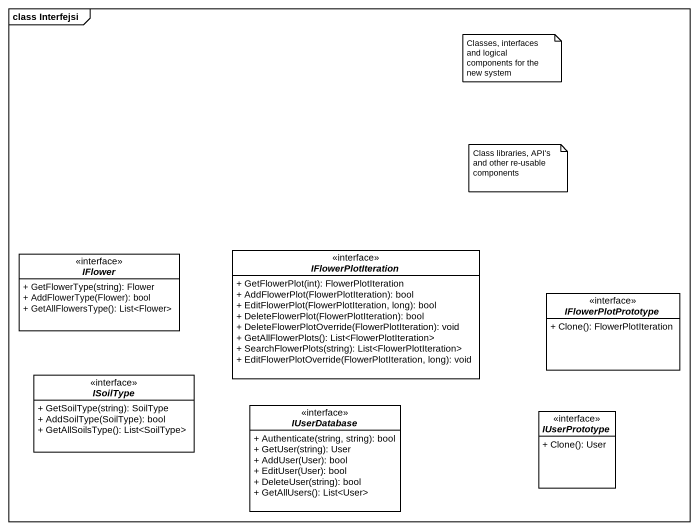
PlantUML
@startuml
mainframe class Interfejsi
hide circle
hide empty members
skinparam classAttributeIconSize 0
interface IFlowerPlotIteration {
  + GetFlowerPlot(int): FlowerPlotIteration
  + AddFlowerPlot(FlowerPlotIteration): bool
  + EditFlowerPlot(FlowerPlotIteration, long): bool
  + DeleteFlowerPlot(FlowerPlotIteration): bool
  + DeleteFlowerPlotOverride(FlowerPlotIteration): void
  + GetAllFlowerPlots(): List<FlowerPlotIteration>
  + SearchFlowerPlots(string): List<FlowerPlotIteration>
  + EditFlowerPlotOverride(FlowerPlotIteration, long): void
}
interface IFlower {
  + GetFlowerType(string): Flower
  + AddFlowerType(Flower): bool
  + GetAllFlowersType(): List<Flower>
}
interface IFlowerPlotPrototype {
  + Clone(): FlowerPlotIteration
}
interface ISoilType {
  + GetSoilType(string): SoilType
  + AddSoilType(SoilType): bool
  + GetAllSoilsType(): List<SoilType>
}
interface IUserDatabase {
  + Authenticate(string, string): bool
  + GetUser(string): User
  + AddUser(User): bool
  + EditUser(User): bool
  + DeleteUser(string): bool
  + GetAllUsers(): List<User>
}
interface IUserPrototype {
  + Clone(): User
}
note as N1
  Classes, interfaces and logical components for the new system
end note
note as N2
  Class libraries, API's and other re-usable components
end note
@enduml
